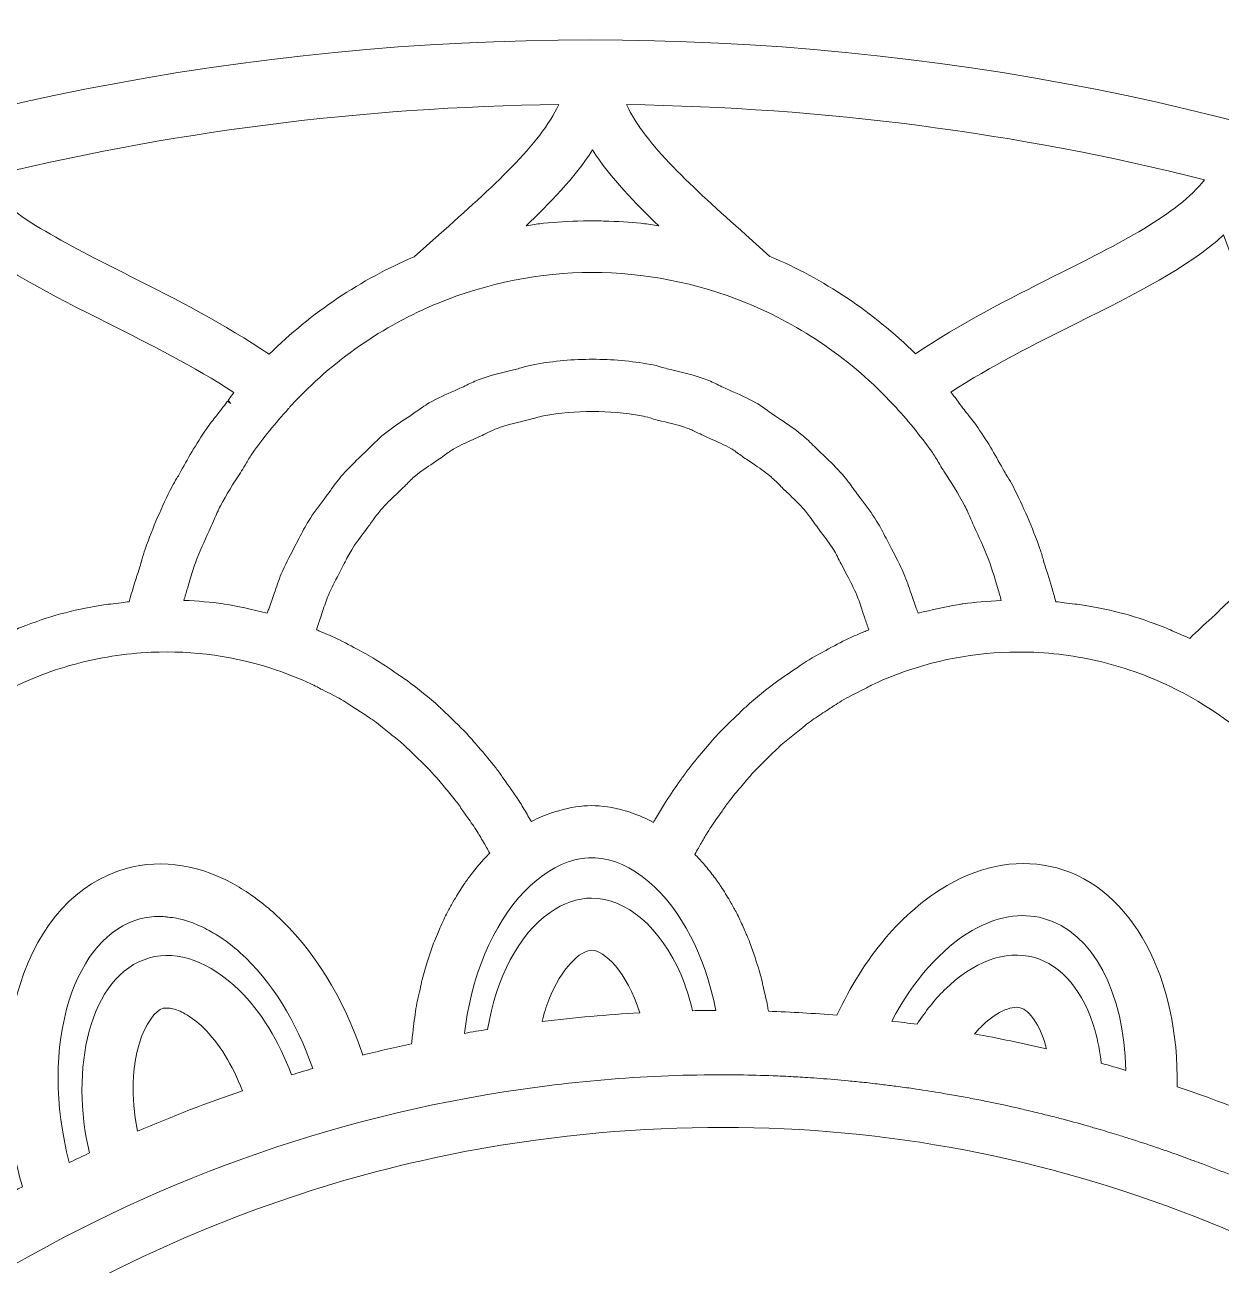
# Model space of a CAD drawing. Header units: millimetres. Extents: x 416 to 874, y -1963 to 60.
# Drawn here: x 624.5 to 680.4, y -127.7 to -69.7 of the extents above; entities that cross this region are included whole.
import ezdxf

# ---------------------------------------------------------------- set-up
doc = ezdxf.new("R2010")
doc.units = ezdxf.units.MM
doc.header["$MEASUREMENT"] = 0
doc.layers.add('Layer3', color=7, linetype='Continuous')

msp = doc.modelspace()

# ---------------------------------------------------------------- linework, layer by layer
at = {"layer": 'Layer3', "lineweight": 0}
for points, knots in [([(794.924, -327.155), (788.147, -348.517), (778.972, -368.091), (767.584, -385.52), (767.003, -384.702), (766.416, -383.888), (765.815, -383.083), (759.096, -374.081), (751.419, -365.996), (742.534, -359.098), (741.739, -358.481), (741.444, -357.884), (741.47, -356.9), (741.587, -352.606), (740.285, -348.779), (737.483, -345.494), (736.25, -344.048), (734.962, -342.647), (733.758, -341.177), (731.818, -338.809), (729.987, -336.351), (728.004, -334.021), (724.074, -329.403), (723.423, -323.883), (723.673, -318.182), (724.131, -307.718), (724.704, -297.258), (725.308, -286.801), (725.351, -286.048), (725.395, -285.294), (725.438, -284.54), (727.071, -283.243), (728.674, -281.899), (730.249, -280.511), (730.248, -280.506), (730.248, -280.5), (730.247, -280.494), (732.136, -278.83), (733.985, -277.109), (735.781, -275.313), (758.447, -252.647), (770.929, -222.511), (770.929, -190.457), (770.929, -158.403), (758.447, -128.267), (735.781, -105.601), (713.115, -82.936), (682.98, -70.453), (650.925, -70.453), (618.871, -70.453), (588.736, -82.936), (566.07, -105.601), (543.404, -128.267), (530.921, -158.403), (530.921, -190.457), (530.921, -217.427), (539.769, -243.032), (556.075, -263.979), (556.075, -263.979), (556.076, -263.98), (556.076, -263.98), (557.113, -265.313), (558.179, -266.628), (559.277, -267.922), (559.269, -267.939), (558.835, -268.856), (558.624, -269.298), (558.569, -269.412), (558.513, -269.526), (558.458, -269.64), (558.46, -269.64), (558.462, -269.64), (558.465, -269.64), (557.681, -271.27), (556.881, -272.889), (556.064, -274.498), (556.044, -274.548), (556.026, -274.599), (556.006, -274.649), (555.95, -274.789), (555.879, -274.91), (555.8, -275.017), (550.906, -284.598), (545.401, -293.817), (539.116, -302.608), (534.54, -309.011), (530.563, -315.841), (526.294, -322.465), (525.98, -322.952), (525.541, -323.399), (525.067, -323.733), (521.846, -326.001), (518.487, -328.089), (515.392, -330.514), (512.535, -332.752), (504.633, -340.414), (499.843, -344.885), (498.012, -340.36), (496.295, -335.742), (494.696, -331.033), (487.951, -311.162), (483.525, -290.325), (481.467, -268.846), (480.654, -259.974), (480.245, -250.997), (480.245, -241.936), (480.245, -212.378), (484.586, -183.706), (493.148, -156.717), (501.414, -130.661), (513.244, -107.264), (528.31, -87.177), (529.182, -86.015), (530.062, -84.87), (530.95, -83.737), (544.583, -66.57), (560.186, -52.803), (577.423, -42.752), (597.479, -31.057), (618.888, -24.926), (641.055, -24.53), (641.819, -24.516), (642.581, -24.509), (643.342, -24.509), (664.709, -24.509), (685.54, -29.873), (705.294, -40.467), (725.103, -51.089), (743.007, -66.496), (758.509, -86.259), (764.815, -94.299), (770.585, -102.901), (775.811, -112.01), (783.467, -125.817), (789.864, -140.768), (794.924, -156.717), (803.486, -183.706), (807.827, -212.378), (807.827, -241.936), (807.827, -271.494), (803.486, -300.165), (794.924, -327.155)], [0, 0, 0, 0, 1, 1, 1, 2, 2, 2, 3, 3, 3, 4, 4, 4, 5, 5, 5, 6, 6, 6, 7, 7, 7, 8, 8, 8, 9, 9, 9, 10, 10, 10, 11, 11, 11, 12, 12, 12, 13, 13, 13, 14, 14, 14, 15, 15, 15, 16, 16, 16, 17, 17, 17, 18, 18, 18, 19, 19, 19, 20, 20, 20, 21, 21, 21, 22, 22, 22, 23, 23, 23, 24, 24, 24, 25, 25, 25, 26, 26, 26, 27, 27, 27, 28, 28, 28, 29, 29, 29, 30, 30, 30, 31, 31, 31, 32, 32, 32, 33, 33, 33, 34, 34, 34, 35, 35, 35, 36, 36, 36, 37, 37, 37, 38, 38, 38, 39, 39, 39, 40, 40, 40, 41, 41, 41, 42, 42, 42, 43, 43, 43, 44, 44, 44, 45, 45, 45, 46, 46, 46, 47, 47, 47, 47]), ([(643.856, -79.554), (643.856, -79.554), (642.712, -80.577), (642.712, -80.577), (640.212, -81.634), (637.933, -83.165), (635.935, -85.129), (633.867, -83.728), (631.611, -82.564), (629.472, -81.49), (626.4, -79.947), (623.667, -78.574), (622.428, -76.929), (631.171, -74.751), (640.227, -73.584), (649.453, -73.471), (648.594, -75.334), (646.362, -77.325), (643.856, -79.554)], [0, 0, 0, 0, 1, 1, 1, 2, 2, 2, 3, 3, 3, 4, 4, 4, 5, 5, 5, 6, 6, 6, 6]), ([(672.576, -81.487), (670.442, -82.553), (668.188, -83.71), (666.117, -85.104), (664.114, -83.142), (661.824, -81.612), (659.311, -80.556), (659.311, -80.556), (658.186, -79.546), (658.186, -79.546), (655.695, -77.321), (653.477, -75.334), (652.622, -73.474), (661.836, -73.604), (670.879, -74.785), (679.609, -76.976), (678.35, -78.598), (675.632, -79.958), (672.576, -81.487)], [0, 0, 0, 0, 1, 1, 1, 2, 2, 2, 3, 3, 3, 4, 4, 4, 5, 5, 5, 6, 6, 6, 6]), ([(654.13, -79.13), (654.13, -79.13), (654.015, -79.112), (654.015, -79.112), (653.772, -79.073), (653.529, -79.035), (653.284, -79.009), (652.776, -78.955), (652.224, -78.922), (651.548, -78.906), (651.234, -78.898), (650.921, -78.894), (650.605, -78.9), (649.926, -78.914), (649.316, -78.951), (648.739, -79.013), (648.511, -79.038), (648.284, -79.074), (648.058, -79.11), (648.058, -79.11), (647.928, -79.131), (647.928, -79.131), (648.998, -78.116), (650.201, -76.876), (651.035, -75.59), (651.866, -76.877), (653.065, -78.116), (654.13, -79.13)], [0, 0, 0, 0, 1, 1, 1, 2, 2, 2, 3, 3, 3, 4, 4, 4, 5, 5, 5, 6, 6, 6, 7, 7, 7, 8, 8, 8, 9, 9, 9, 9]), ([(628.412, -83.677), (630.39, -84.671), (632.435, -85.698), (634.29, -86.913), (634.197, -87.035), (634.107, -87.157), (634.018, -87.279), (634.018, -87.279), (634.149, -87.422), (634.149, -87.422), (634.149, -87.422), (633.995, -87.309), (633.995, -87.309), (633.995, -87.309), (633.981, -87.33), (633.981, -87.33), (633.892, -87.45), (633.804, -87.571), (633.714, -87.69), (633.644, -87.781), (633.573, -87.87), (633.475, -87.994), (633.322, -88.187), (633.169, -88.381), (633.027, -88.586), (632.528, -89.313), (632.094, -90.082), (631.772, -90.67), (631.726, -90.754), (631.677, -90.835), (631.627, -90.916), (631.55, -91.041), (631.473, -91.167), (631.405, -91.3), (630.929, -92.235), (630.505, -93.221), (630.145, -94.228), (630.088, -94.39), (630.042, -94.557), (629.996, -94.725), (629.967, -94.832), (629.938, -94.94), (629.905, -95.045), (629.905, -95.045), (629.82, -95.309), (629.82, -95.309), (629.677, -95.751), (629.53, -96.208), (629.406, -96.676), (629.279, -96.692), (629.152, -96.709), (629.027, -96.726), (629.027, -96.726), (628.53, -96.788), (628.53, -96.788), (628.393, -96.803), (628.255, -96.818), (628.12, -96.84), (627.425, -96.953), (626.798, -97.087), (626.203, -97.25), (625.604, -97.414), (624.991, -97.62), (624.328, -97.88), (624.21, -97.926), (624.095, -97.979), (623.983, -98.03), (623.983, -98.03), (623.544, -98.221), (623.544, -98.221), (623.413, -98.276), (623.281, -98.331), (623.151, -98.388), (622.822, -98.055), (622.48, -97.741), (622.139, -97.43), (622.139, -97.43), (621.932, -97.241), (621.932, -97.241), (621.855, -97.17), (621.781, -97.096), (621.692, -97.007), (621.569, -96.883), (621.446, -96.761), (621.314, -96.648), (620.505, -95.956), (619.652, -95.318), (618.78, -94.75), (618.656, -94.67), (618.528, -94.6), (618.387, -94.524), (618.308, -94.481), (618.23, -94.439), (618.153, -94.392), (617.585, -94.048), (616.832, -93.603), (616.039, -93.227), (615.815, -93.121), (615.586, -93.031), (615.356, -92.942), (615.238, -92.896), (615.119, -92.85), (615.001, -92.801), (614.857, -92.741), (614.715, -92.679), (614.572, -92.617), (614.427, -92.554), (614.281, -92.49), (614.132, -92.428), (615.152, -90.427), (616.424, -88.495), (617.661, -86.617), (619.379, -84.005), (620.874, -81.734), (621.577, -79.558), (623.276, -81.099), (625.773, -82.353), (628.412, -83.677)], [0, 0, 0, 0, 1, 1, 1, 2, 2, 2, 3, 3, 3, 4, 4, 4, 5, 5, 5, 6, 6, 6, 7, 7, 7, 8, 8, 8, 9, 9, 9, 10, 10, 10, 11, 11, 11, 12, 12, 12, 13, 13, 13, 14, 14, 14, 15, 15, 15, 16, 16, 16, 17, 17, 17, 18, 18, 18, 19, 19, 19, 20, 20, 20, 21, 21, 21, 22, 22, 22, 23, 23, 23, 24, 24, 24, 25, 25, 25, 26, 26, 26, 27, 27, 27, 28, 28, 28, 29, 29, 29, 30, 30, 30, 31, 31, 31, 32, 32, 32, 33, 33, 33, 34, 34, 34, 35, 35, 35, 36, 36, 36, 37, 37, 37, 38, 38, 38, 39, 39, 39, 39]), ([(684.397, -86.619), (685.628, -88.496), (686.899, -90.435), (687.913, -92.438), (687.762, -92.501), (687.614, -92.566), (687.468, -92.63), (687.326, -92.692), (687.184, -92.754), (687.04, -92.814), (686.924, -92.863), (686.805, -92.909), (686.686, -92.955), (686.459, -93.044), (686.231, -93.134), (686.01, -93.239), (685.219, -93.616), (684.469, -94.059), (683.905, -94.403), (683.829, -94.449), (683.749, -94.492), (683.66, -94.54), (683.53, -94.61), (683.401, -94.68), (683.276, -94.762), (682.408, -95.328), (681.558, -95.965), (680.753, -96.655), (680.62, -96.768), (680.496, -96.892), (680.356, -97.033), (680.281, -97.107), (680.207, -97.182), (680.129, -97.253), (680.129, -97.253), (679.924, -97.442), (679.924, -97.442), (679.61, -97.728), (679.258, -98.05), (678.924, -98.388), (678.794, -98.332), (678.664, -98.277), (678.535, -98.223), (678.535, -98.223), (678.1, -98.033), (678.1, -98.033), (677.981, -97.98), (677.864, -97.926), (677.744, -97.879), (677.083, -97.62), (676.471, -97.414), (675.872, -97.25), (675.277, -97.087), (674.65, -96.953), (673.955, -96.84), (673.82, -96.818), (673.684, -96.803), (673.552, -96.789), (673.552, -96.789), (673.052, -96.727), (673.052, -96.727), (672.924, -96.709), (672.796, -96.692), (672.667, -96.676), (672.547, -96.229), (672.407, -95.79), (672.281, -95.399), (672.281, -95.399), (672.182, -95.088), (672.182, -95.088), (672.149, -94.985), (672.12, -94.881), (672.083, -94.745), (672.035, -94.566), (671.985, -94.387), (671.923, -94.213), (671.562, -93.206), (671.138, -92.222), (670.663, -91.287), (670.588, -91.141), (670.503, -91.001), (670.417, -90.862), (670.362, -90.773), (670.307, -90.684), (670.256, -90.591), (669.895, -89.937), (669.497, -89.239), (669.035, -88.568), (668.888, -88.354), (668.728, -88.152), (668.551, -87.93), (668.474, -87.834), (668.398, -87.737), (668.323, -87.638), (668.227, -87.513), (668.134, -87.387), (668.041, -87.26), (667.951, -87.137), (667.859, -87.013), (667.765, -86.889), (669.619, -85.683), (671.664, -84.661), (673.645, -83.67), (676.412, -82.287), (678.818, -81.083), (680.495, -79.558), (681.21, -81.761), (682.761, -84.124), (684.397, -86.619)], [0, 0, 0, 0, 1, 1, 1, 2, 2, 2, 3, 3, 3, 4, 4, 4, 5, 5, 5, 6, 6, 6, 7, 7, 7, 8, 8, 8, 9, 9, 9, 10, 10, 10, 11, 11, 11, 12, 12, 12, 13, 13, 13, 14, 14, 14, 15, 15, 15, 16, 16, 16, 17, 17, 17, 18, 18, 18, 19, 19, 19, 20, 20, 20, 21, 21, 21, 22, 22, 22, 23, 23, 23, 24, 24, 24, 25, 25, 25, 26, 26, 26, 27, 27, 27, 28, 28, 28, 29, 29, 29, 30, 30, 30, 31, 31, 31, 32, 32, 32, 33, 33, 33, 34, 34, 34, 35, 35, 35, 36, 36, 36, 36]), ([(663.569, -91.884), (663.569, -91.884), (663.426, -91.696), (663.426, -91.696), (663.356, -91.603), (663.288, -91.509), (663.22, -91.415), (663.067, -91.203), (662.893, -90.962), (662.699, -90.739), (662.425, -90.424), (662.131, -90.146), (661.843, -89.873), (661.843, -89.873), (661.645, -89.685), (661.645, -89.685), (661.56, -89.604), (661.478, -89.521), (661.391, -89.435), (661.208, -89.253), (661.019, -89.064), (660.808, -88.889), (660.481, -88.618), (660.126, -88.383), (659.814, -88.176), (659.814, -88.176), (659.574, -88.015), (659.574, -88.015), (659.488, -87.957), (659.403, -87.896), (659.283, -87.81), (659.088, -87.67), (658.886, -87.524), (658.659, -87.394), (658.275, -87.173), (657.878, -86.999), (657.488, -86.828), (657.488, -86.828), (657.229, -86.715), (657.229, -86.715), (657.126, -86.669), (657.027, -86.62), (656.912, -86.563), (656.735, -86.477), (656.516, -86.369), (656.289, -86.286), (655.796, -86.107), (655.288, -85.987), (654.793, -85.87), (654.793, -85.87), (654.592, -85.822), (654.592, -85.822), (654.488, -85.798), (654.387, -85.768), (654.285, -85.737), (654.086, -85.678), (653.918, -85.63), (653.735, -85.598), (652.839, -85.44), (651.932, -85.36), (651.037, -85.36), (650.142, -85.36), (649.234, -85.44), (648.34, -85.598), (648.139, -85.634), (647.943, -85.691), (647.781, -85.739), (647.682, -85.769), (647.583, -85.798), (647.481, -85.822), (647.481, -85.822), (647.285, -85.869), (647.285, -85.869), (646.791, -85.985), (646.281, -86.106), (645.785, -86.286), (645.56, -86.368), (645.349, -86.472), (645.161, -86.564), (645.057, -86.616), (644.951, -86.667), (644.844, -86.715), (644.844, -86.715), (644.583, -86.83), (644.583, -86.83), (644.198, -86.998), (643.8, -87.172), (643.414, -87.394), (643.186, -87.525), (642.976, -87.677), (642.755, -87.835), (642.67, -87.896), (642.586, -87.957), (642.499, -88.015), (642.499, -88.015), (642.261, -88.174), (642.261, -88.174), (641.931, -88.394), (641.591, -88.621), (641.266, -88.889), (641.055, -89.064), (640.866, -89.253), (640.667, -89.451), (640.589, -89.53), (640.51, -89.608), (640.43, -89.685), (640.43, -89.685), (640.23, -89.874), (640.23, -89.874), (639.96, -90.13), (639.654, -90.419), (639.376, -90.739), (639.186, -90.957), (639.02, -91.186), (638.855, -91.413), (638.855, -91.413), (638.816, -91.468), (638.816, -91.468), (638.761, -91.544), (638.705, -91.62), (638.649, -91.695), (638.649, -91.695), (638.503, -91.888), (638.503, -91.888), (638.259, -92.211), (638.006, -92.544), (637.778, -92.912), (637.613, -93.177), (637.473, -93.45), (637.339, -93.713), (637.339, -93.713), (637.079, -94.213), (637.079, -94.213), (636.884, -94.583), (636.681, -94.966), (636.506, -95.378), (636.378, -95.68), (636.275, -95.991), (636.173, -96.299), (636.173, -96.299), (636.067, -96.615), (636.067, -96.615), (636.025, -96.736), (635.98, -96.854), (635.935, -96.972), (635.935, -96.972), (635.915, -97.025), (635.915, -97.025), (635.89, -97.088), (635.866, -97.152), (635.842, -97.217), (635.117, -97.022), (634.463, -96.882), (633.851, -96.79), (633.851, -96.79), (633.79, -96.779), (633.79, -96.779), (633.217, -96.695), (632.615, -96.642), (631.957, -96.618), (632.008, -96.44), (632.063, -96.254), (632.124, -96.057), (632.124, -96.057), (632.239, -95.671), (632.239, -95.671), (632.318, -95.401), (632.397, -95.131), (632.494, -94.87), (632.68, -94.361), (632.911, -93.859), (633.134, -93.373), (633.134, -93.373), (633.188, -93.255), (633.188, -93.255), (633.246, -93.127), (633.302, -92.999), (633.372, -92.837), (633.466, -92.622), (633.559, -92.408), (633.667, -92.202), (633.943, -91.675), (634.273, -91.158), (634.593, -90.659), (634.593, -90.659), (634.648, -90.572), (634.648, -90.572), (634.723, -90.454), (634.795, -90.333), (634.874, -90.199), (634.967, -90.042), (635.06, -89.886), (635.164, -89.738), (635.656, -89.04), (636.22, -88.343), (636.84, -87.664), (636.873, -87.628), (636.903, -87.59), (636.932, -87.552), (636.932, -87.552), (636.963, -87.514), (636.963, -87.514), (638.922, -85.412), (641.232, -83.806), (643.828, -82.739), (648.459, -80.838), (653.563, -80.832), (658.201, -82.723), (660.81, -83.787), (663.128, -85.391), (665.09, -87.489), (665.717, -88.159), (666.325, -88.909), (666.898, -89.718), (666.998, -89.86), (667.086, -90.009), (667.195, -90.192), (667.262, -90.306), (667.329, -90.418), (667.4, -90.528), (667.4, -90.528), (667.43, -90.576), (667.43, -90.576), (667.763, -91.094), (668.109, -91.631), (668.399, -92.186), (668.508, -92.393), (668.601, -92.608), (668.695, -92.823), (668.695, -92.823), (668.708, -92.854), (668.708, -92.854), (668.764, -92.982), (668.82, -93.11), (668.878, -93.238), (668.878, -93.238), (668.932, -93.355), (668.932, -93.355), (669.157, -93.844), (669.39, -94.35), (669.576, -94.858), (669.674, -95.125), (669.755, -95.399), (669.843, -95.696), (669.843, -95.696), (669.95, -96.054), (669.95, -96.054), (670.012, -96.256), (670.067, -96.444), (670.118, -96.621), (669.464, -96.647), (668.876, -96.698), (668.326, -96.776), (668.273, -96.784), (668.22, -96.795), (668.168, -96.805), (668.168, -96.805), (668.078, -96.823), (668.078, -96.823), (667.489, -96.916), (666.884, -97.046), (666.235, -97.219), (666.206, -97.142), (666.175, -97.062), (666.141, -96.973), (666.096, -96.855), (666.051, -96.737), (666.01, -96.616), (666.01, -96.616), (665.902, -96.295), (665.902, -96.295), (665.801, -95.993), (665.697, -95.681), (665.569, -95.378), (665.393, -94.961), (665.182, -94.564), (664.997, -94.215), (664.997, -94.215), (664.735, -93.711), (664.735, -93.711), (664.6, -93.448), (664.461, -93.175), (664.298, -92.913), (664.072, -92.55), (663.823, -92.219), (663.569, -91.884)], [0, 0, 0, 0, 1, 1, 1, 2, 2, 2, 3, 3, 3, 4, 4, 4, 5, 5, 5, 6, 6, 6, 7, 7, 7, 8, 8, 8, 9, 9, 9, 10, 10, 10, 11, 11, 11, 12, 12, 12, 13, 13, 13, 14, 14, 14, 15, 15, 15, 16, 16, 16, 17, 17, 17, 18, 18, 18, 19, 19, 19, 20, 20, 20, 21, 21, 21, 22, 22, 22, 23, 23, 23, 24, 24, 24, 25, 25, 25, 26, 26, 26, 27, 27, 27, 28, 28, 28, 29, 29, 29, 30, 30, 30, 31, 31, 31, 32, 32, 32, 33, 33, 33, 34, 34, 34, 35, 35, 35, 36, 36, 36, 37, 37, 37, 38, 38, 38, 39, 39, 39, 40, 40, 40, 41, 41, 41, 42, 42, 42, 43, 43, 43, 44, 44, 44, 45, 45, 45, 46, 46, 46, 47, 47, 47, 48, 48, 48, 49, 49, 49, 50, 50, 50, 51, 51, 51, 52, 52, 52, 53, 53, 53, 54, 54, 54, 55, 55, 55, 56, 56, 56, 57, 57, 57, 58, 58, 58, 59, 59, 59, 60, 60, 60, 61, 61, 61, 62, 62, 62, 63, 63, 63, 64, 64, 64, 65, 65, 65, 66, 66, 66, 67, 67, 67, 68, 68, 68, 69, 69, 69, 70, 70, 70, 71, 71, 71, 72, 72, 72, 73, 73, 73, 74, 74, 74, 75, 75, 75, 76, 76, 76, 77, 77, 77, 78, 78, 78, 79, 79, 79, 80, 80, 80, 81, 81, 81, 82, 82, 82, 83, 83, 83, 84, 84, 84, 85, 85, 85, 86, 86, 86, 87, 87, 87, 88, 88, 88, 89, 89, 89, 90, 90, 90, 91, 91, 91, 92, 92, 92, 93, 93, 93, 94, 94, 94, 95, 95, 95, 95]), ([(663.927, -97.989), (663.852, -98.022), (663.778, -98.056), (663.703, -98.087), (663.703, -98.087), (663.513, -98.167), (663.513, -98.167), (663.338, -98.24), (663.162, -98.313), (662.99, -98.394), (662.629, -98.565), (662.29, -98.75), (661.918, -98.956), (661.918, -98.956), (661.697, -99.075), (661.697, -99.075), (661.561, -99.147), (661.426, -99.219), (661.294, -99.299), (660.911, -99.529), (660.55, -99.774), (660.127, -100.07), (660.072, -100.109), (660.017, -100.145), (659.96, -100.182), (659.868, -100.242), (659.776, -100.302), (659.687, -100.368), (659.165, -100.754), (658.659, -101.167), (658.183, -101.594), (658.12, -101.651), (658.059, -101.711), (657.992, -101.779), (657.953, -101.819), (657.914, -101.858), (657.876, -101.895), (657.552, -102.197), (657.17, -102.561), (656.795, -102.966), (656.691, -103.078), (656.592, -103.196), (656.479, -103.331), (656.479, -103.331), (656.306, -103.535), (656.306, -103.535), (656.061, -103.819), (655.783, -104.14), (655.526, -104.475), (655.407, -104.63), (655.295, -104.79), (655.184, -104.949), (655.184, -104.949), (655.053, -105.136), (655.053, -105.136), (654.834, -105.444), (654.602, -105.773), (654.389, -106.11), (654.26, -106.314), (654.14, -106.523), (654.02, -106.732), (654.02, -106.732), (653.96, -106.836), (653.96, -106.836), (653.932, -106.885), (653.903, -106.933), (653.874, -106.981), (653.536, -106.797), (653.192, -106.645), (652.848, -106.527), (652.775, -106.502), (652.702, -106.482), (652.63, -106.462), (652.63, -106.462), (652.557, -106.442), (652.557, -106.442), (651.983, -106.277), (651.467, -106.197), (650.977, -106.197), (650.511, -106.199), (650.013, -106.276), (649.456, -106.434), (649.456, -106.434), (649.38, -106.455), (649.38, -106.455), (649.31, -106.474), (649.24, -106.493), (649.17, -106.516), (648.834, -106.629), (648.503, -106.773), (648.181, -106.944), (648.15, -106.894), (648.12, -106.843), (648.09, -106.793), (648.09, -106.793), (648.02, -106.672), (648.02, -106.672), (647.904, -106.471), (647.788, -106.27), (647.665, -106.076), (647.445, -105.73), (647.21, -105.397), (646.988, -105.086), (646.988, -105.086), (646.862, -104.909), (646.862, -104.909), (646.754, -104.754), (646.645, -104.6), (646.531, -104.45), (646.257, -104.096), (645.956, -103.75), (645.715, -103.473), (645.715, -103.473), (645.556, -103.285), (645.556, -103.285), (645.46, -103.171), (645.364, -103.057), (645.263, -102.947), (644.952, -102.612), (644.595, -102.259), (644.14, -101.836), (644.111, -101.81), (644.084, -101.783), (644.04, -101.738), (643.986, -101.684), (643.932, -101.63), (643.875, -101.579), (643.403, -101.156), (642.898, -100.746), (642.374, -100.359), (642.283, -100.291), (642.188, -100.229), (642.065, -100.148), (642.018, -100.117), (641.97, -100.086), (641.924, -100.054), (641.564, -99.803), (641.179, -99.537), (640.772, -99.294), (640.634, -99.211), (640.493, -99.136), (640.352, -99.061), (640.352, -99.061), (640.138, -98.946), (640.138, -98.946), (639.818, -98.769), (639.456, -98.57), (639.081, -98.393), (638.908, -98.311), (638.731, -98.237), (638.554, -98.163), (638.554, -98.163), (638.369, -98.086), (638.369, -98.086), (638.295, -98.055), (638.222, -98.022), (638.149, -97.989), (638.206, -97.81), (638.267, -97.629), (638.332, -97.437), (638.332, -97.437), (638.434, -97.131), (638.434, -97.131), (638.517, -96.877), (638.603, -96.615), (638.704, -96.375), (638.844, -96.039), (639.01, -95.727), (639.186, -95.394), (639.186, -95.394), (639.446, -94.892), (639.446, -94.892), (639.556, -94.675), (639.668, -94.452), (639.793, -94.249), (639.968, -93.965), (640.167, -93.701), (640.388, -93.408), (640.388, -93.408), (640.542, -93.204), (640.542, -93.204), (640.602, -93.123), (640.661, -93.041), (640.72, -92.959), (640.72, -92.959), (640.761, -92.901), (640.761, -92.901), (640.889, -92.724), (641.016, -92.546), (641.158, -92.382), (641.372, -92.135), (641.61, -91.909), (641.865, -91.667), (641.865, -91.667), (642.059, -91.482), (642.059, -91.482), (642.142, -91.401), (642.225, -91.319), (642.319, -91.224), (642.464, -91.078), (642.609, -90.931), (642.765, -90.801), (643.02, -90.589), (643.296, -90.405), (643.588, -90.21), (643.588, -90.21), (643.815, -90.057), (643.815, -90.057), (643.913, -89.991), (644.01, -89.921), (644.126, -89.837), (644.277, -89.728), (644.427, -89.619), (644.587, -89.526), (644.888, -89.352), (645.21, -89.211), (645.551, -89.061), (645.551, -89.061), (645.798, -88.952), (645.798, -88.952), (645.909, -88.902), (646.019, -88.848), (646.15, -88.783), (646.295, -88.712), (646.44, -88.64), (646.592, -88.584), (646.986, -88.44), (647.402, -88.341), (647.843, -88.237), (647.843, -88.237), (648.025, -88.194), (648.025, -88.194), (648.14, -88.166), (648.252, -88.133), (648.389, -88.092), (648.509, -88.056), (648.628, -88.021), (648.752, -87.998), (650.267, -87.729), (651.803, -87.729), (653.321, -87.998), (653.45, -88.021), (653.575, -88.059), (653.717, -88.101), (653.829, -88.135), (653.943, -88.168), (654.059, -88.196), (654.059, -88.196), (654.258, -88.244), (654.258, -88.244), (654.689, -88.346), (655.096, -88.443), (655.48, -88.584), (655.644, -88.644), (655.801, -88.722), (655.969, -88.805), (656.079, -88.86), (656.19, -88.914), (656.303, -88.965), (656.303, -88.965), (656.571, -89.084), (656.571, -89.084), (656.893, -89.226), (657.198, -89.36), (657.483, -89.525), (657.653, -89.623), (657.812, -89.738), (657.971, -89.853), (657.971, -89.853), (658.023, -89.891), (658.023, -89.891), (658.11, -89.954), (658.197, -90.016), (658.287, -90.077), (658.287, -90.077), (658.541, -90.248), (658.541, -90.248), (658.813, -90.43), (659.069, -90.603), (659.305, -90.798), (659.469, -90.935), (659.62, -91.087), (659.788, -91.256), (659.788, -91.256), (659.827, -91.296), (659.827, -91.296), (659.897, -91.366), (659.967, -91.437), (660.04, -91.506), (660.04, -91.506), (660.254, -91.711), (660.254, -91.711), (660.49, -91.935), (660.712, -92.148), (660.913, -92.38), (661.063, -92.552), (661.197, -92.739), (661.349, -92.95), (661.414, -93.042), (661.481, -93.134), (661.549, -93.226), (661.549, -93.226), (661.71, -93.442), (661.71, -93.442), (661.916, -93.713), (662.109, -93.97), (662.279, -94.246), (662.406, -94.451), (662.521, -94.678), (662.64, -94.913), (662.64, -94.913), (662.901, -95.418), (662.901, -95.418), (663.072, -95.742), (663.234, -96.048), (663.371, -96.373), (663.468, -96.605), (663.552, -96.858), (663.643, -97.135), (663.643, -97.135), (663.744, -97.441), (663.744, -97.441), (663.806, -97.623), (663.868, -97.805), (663.927, -97.989)], [0, 0, 0, 0, 1, 1, 1, 2, 2, 2, 3, 3, 3, 4, 4, 4, 5, 5, 5, 6, 6, 6, 7, 7, 7, 8, 8, 8, 9, 9, 9, 10, 10, 10, 11, 11, 11, 12, 12, 12, 13, 13, 13, 14, 14, 14, 15, 15, 15, 16, 16, 16, 17, 17, 17, 18, 18, 18, 19, 19, 19, 20, 20, 20, 21, 21, 21, 22, 22, 22, 23, 23, 23, 24, 24, 24, 25, 25, 25, 26, 26, 26, 27, 27, 27, 28, 28, 28, 29, 29, 29, 30, 30, 30, 31, 31, 31, 32, 32, 32, 33, 33, 33, 34, 34, 34, 35, 35, 35, 36, 36, 36, 37, 37, 37, 38, 38, 38, 39, 39, 39, 40, 40, 40, 41, 41, 41, 42, 42, 42, 43, 43, 43, 44, 44, 44, 45, 45, 45, 46, 46, 46, 47, 47, 47, 48, 48, 48, 49, 49, 49, 50, 50, 50, 51, 51, 51, 52, 52, 52, 53, 53, 53, 54, 54, 54, 55, 55, 55, 56, 56, 56, 57, 57, 57, 58, 58, 58, 59, 59, 59, 60, 60, 60, 61, 61, 61, 62, 62, 62, 63, 63, 63, 64, 64, 64, 65, 65, 65, 66, 66, 66, 67, 67, 67, 68, 68, 68, 69, 69, 69, 70, 70, 70, 71, 71, 71, 72, 72, 72, 73, 73, 73, 74, 74, 74, 75, 75, 75, 76, 76, 76, 77, 77, 77, 78, 78, 78, 79, 79, 79, 80, 80, 80, 81, 81, 81, 82, 82, 82, 83, 83, 83, 84, 84, 84, 85, 85, 85, 86, 86, 86, 87, 87, 87, 88, 88, 88, 89, 89, 89, 90, 90, 90, 91, 91, 91, 92, 92, 92, 93, 93, 93, 94, 94, 94, 95, 95, 95, 96, 96, 96, 97, 97, 97, 98, 98, 98, 99, 99, 99, 100, 100, 100, 101, 101, 101, 102, 102, 102, 103, 103, 103, 104, 104, 104, 105, 105, 105, 106, 106, 106, 107, 107, 107, 108, 108, 108, 108]), ([(636.202, -111.252), (635.669, -110.767), (635.111, -110.349), (634.542, -110.009), (632.791, -108.962), (630.962, -108.661), (629.255, -109.139), (626.972, -109.771), (625.215, -111.69), (624.31, -114.541), (623.464, -117.207), (623.46, -120.416), (624.299, -123.577), (624.335, -123.712), (624.379, -123.849), (624.419, -123.985), (623.898, -124.263), (623.38, -124.547), (622.864, -124.839), (622.767, -124.652), (622.671, -124.462), (622.569, -124.283), (622.307, -123.822), (622.012, -123.354), (621.691, -122.891), (621.626, -122.798), (621.558, -122.709), (621.491, -122.623), (621.491, -122.623), (621.352, -122.442), (621.352, -122.442), (621.145, -122.16), (620.936, -121.878), (620.716, -121.615), (620.634, -121.516), (620.547, -121.423), (620.449, -121.317), (620.449, -121.317), (620.239, -121.088), (620.239, -121.088), (620.049, -120.876), (619.858, -120.664), (619.659, -120.468), (619.554, -120.363), (619.445, -120.267), (619.33, -120.164), (619.33, -120.164), (619.148, -120), (619.148, -120), (618.944, -119.814), (618.741, -119.628), (618.531, -119.459), (618.409, -119.36), (618.285, -119.269), (618.16, -119.179), (618.16, -119.179), (618.012, -119.07), (618.012, -119.07), (617.791, -118.908), (617.572, -118.746), (617.347, -118.601), (617.201, -118.507), (617.053, -118.422), (616.905, -118.337), (616.905, -118.337), (616.81, -118.283), (616.81, -118.283), (616.582, -118.151), (616.354, -118.021), (616.124, -117.908), (615.951, -117.823), (615.778, -117.75), (615.551, -117.655), (615.324, -117.559), (615.097, -117.467), (614.869, -117.39), (614.689, -117.33), (614.511, -117.28), (614.331, -117.231), (614.331, -117.123), (614.33, -117.015), (614.331, -116.906), (614.331, -116.906), (614.331, -116.675), (614.331, -116.675), (614.331, -116.469), (614.331, -116.262), (614.341, -116.056), (614.354, -115.779), (614.381, -115.504), (614.408, -115.229), (614.408, -115.229), (614.444, -114.843), (614.444, -114.843), (614.462, -114.644), (614.48, -114.445), (614.507, -114.246), (614.541, -113.999), (614.589, -113.754), (614.641, -113.482), (614.641, -113.482), (614.726, -113.029), (614.726, -113.029), (614.76, -112.844), (614.794, -112.658), (614.836, -112.476), (614.892, -112.24), (614.96, -112.008), (615.028, -111.775), (615.028, -111.775), (615.167, -111.287), (615.167, -111.287), (615.217, -111.109), (615.266, -110.931), (615.324, -110.758), (615.4, -110.533), (615.487, -110.314), (615.575, -110.094), (615.575, -110.094), (615.768, -109.601), (615.768, -109.601), (615.83, -109.434), (615.893, -109.268), (615.964, -109.107), (616.06, -108.891), (616.168, -108.683), (616.286, -108.453), (616.286, -108.453), (616.529, -107.973), (616.529, -107.973), (616.601, -107.826), (616.673, -107.679), (616.753, -107.537), (616.893, -107.289), (617.048, -107.052), (617.206, -106.809), (617.206, -106.809), (617.32, -106.635), (617.32, -106.635), (617.363, -106.568), (617.405, -106.5), (617.469, -106.397), (617.538, -106.284), (617.606, -106.172), (617.682, -106.064), (618.024, -105.579), (618.382, -105.12), (618.749, -104.699), (620.093, -103.155), (621.671, -101.895), (623.44, -100.955), (624.532, -100.374), (625.674, -99.919), (626.835, -99.602), (627.983, -99.286), (629.194, -99.097), (630.433, -99.039), (632.402, -98.947), (634.372, -99.228), (636.285, -99.872), (636.806, -100.047), (637.341, -100.26), (637.876, -100.504), (637.977, -100.55), (638.075, -100.604), (638.173, -100.657), (638.253, -100.7), (638.333, -100.743), (638.414, -100.783), (638.414, -100.783), (638.579, -100.865), (638.579, -100.865), (638.852, -101.002), (639.135, -101.144), (639.401, -101.3), (639.526, -101.373), (639.646, -101.454), (639.766, -101.535), (639.766, -101.535), (640.202, -101.819), (640.202, -101.819), (640.421, -101.958), (640.64, -102.099), (640.852, -102.253), (640.979, -102.345), (641.101, -102.446), (641.234, -102.553), (641.234, -102.553), (641.612, -102.857), (641.612, -102.857), (641.814, -103.017), (642.017, -103.176), (642.211, -103.348), (642.341, -103.463), (642.466, -103.587), (642.598, -103.717), (642.598, -103.717), (642.932, -104.042), (642.932, -104.042), (643.115, -104.218), (643.298, -104.394), (643.472, -104.579), (643.603, -104.72), (643.727, -104.868), (643.852, -105.016), (643.852, -105.016), (644.121, -105.333), (644.121, -105.333), (644.291, -105.531), (644.461, -105.729), (644.622, -105.938), (644.746, -106.097), (644.861, -106.263), (644.982, -106.437), (644.982, -106.437), (645.203, -106.752), (645.203, -106.752), (645.356, -106.968), (645.508, -107.184), (645.65, -107.409), (645.763, -107.588), (645.868, -107.773), (645.987, -107.982), (645.987, -107.982), (646.086, -108.156), (646.086, -108.156), (646.136, -108.243), (646.185, -108.33), (646.234, -108.418), (646.097, -108.553), (645.964, -108.69), (645.834, -108.837), (645.673, -109.021), (645.52, -109.216), (645.367, -109.417), (645.367, -109.417), (645.319, -109.48), (645.319, -109.48), (645.207, -109.627), (645.096, -109.775), (644.989, -109.933), (644.845, -110.147), (644.713, -110.372), (644.581, -110.599), (644.581, -110.599), (644.518, -110.709), (644.518, -110.709), (644.429, -110.859), (644.342, -111.01), (644.259, -111.17), (644.141, -111.4), (644.034, -111.642), (643.911, -111.921), (643.911, -111.921), (643.84, -112.082), (643.84, -112.082), (643.775, -112.227), (643.71, -112.373), (643.651, -112.525), (643.559, -112.765), (643.478, -113.014), (643.398, -113.264), (643.398, -113.264), (643.302, -113.558), (643.302, -113.558), (643.255, -113.698), (643.209, -113.839), (643.167, -113.987), (643.086, -114.281), (643.021, -114.585), (642.957, -114.886), (642.957, -114.886), (642.9, -115.138), (642.9, -115.138), (642.869, -115.27), (642.839, -115.401), (642.815, -115.536), (642.75, -115.903), (642.706, -116.283), (642.664, -116.653), (642.664, -116.653), (642.639, -116.841), (642.639, -116.841), (642.624, -116.946), (642.609, -117.051), (642.599, -117.16), (642.595, -117.211), (642.594, -117.26), (642.59, -117.311), (641.829, -117.475), (641.072, -117.652), (640.317, -117.842), (639.422, -115.184), (637.986, -112.875), (636.202, -111.252)], [0, 0, 0, 0, 1, 1, 1, 2, 2, 2, 3, 3, 3, 4, 4, 4, 5, 5, 5, 6, 6, 6, 7, 7, 7, 8, 8, 8, 9, 9, 9, 10, 10, 10, 11, 11, 11, 12, 12, 12, 13, 13, 13, 14, 14, 14, 15, 15, 15, 16, 16, 16, 17, 17, 17, 18, 18, 18, 19, 19, 19, 20, 20, 20, 21, 21, 21, 22, 22, 22, 23, 23, 23, 24, 24, 24, 25, 25, 25, 26, 26, 26, 27, 27, 27, 28, 28, 28, 29, 29, 29, 30, 30, 30, 31, 31, 31, 32, 32, 32, 33, 33, 33, 34, 34, 34, 35, 35, 35, 36, 36, 36, 37, 37, 37, 38, 38, 38, 39, 39, 39, 40, 40, 40, 41, 41, 41, 42, 42, 42, 43, 43, 43, 44, 44, 44, 45, 45, 45, 46, 46, 46, 47, 47, 47, 48, 48, 48, 49, 49, 49, 50, 50, 50, 51, 51, 51, 52, 52, 52, 53, 53, 53, 54, 54, 54, 55, 55, 55, 56, 56, 56, 57, 57, 57, 58, 58, 58, 59, 59, 59, 60, 60, 60, 61, 61, 61, 62, 62, 62, 63, 63, 63, 64, 64, 64, 65, 65, 65, 66, 66, 66, 67, 67, 67, 68, 68, 68, 69, 69, 69, 70, 70, 70, 71, 71, 71, 72, 72, 72, 73, 73, 73, 74, 74, 74, 75, 75, 75, 76, 76, 76, 77, 77, 77, 78, 78, 78, 79, 79, 79, 80, 80, 80, 81, 81, 81, 82, 82, 82, 83, 83, 83, 84, 84, 84, 85, 85, 85, 86, 86, 86, 87, 87, 87, 88, 88, 88, 89, 89, 89, 90, 90, 90, 91, 91, 91, 92, 92, 92, 93, 93, 93, 94, 94, 94, 95, 95, 95, 96, 96, 96, 97, 97, 97, 98, 98, 98, 98]), ([(672.706, -109.107), (671.059, -108.658), (669.29, -108.942), (667.587, -109.926), (665.492, -111.138), (663.681, -113.305), (662.446, -115.983), (661.38, -115.894), (660.312, -115.835), (659.242, -115.799), (659.229, -115.711), (659.217, -115.624), (659.202, -115.537), (659.174, -115.387), (659.139, -115.241), (659.105, -115.097), (659.105, -115.097), (659.035, -114.793), (659.035, -114.793), (658.978, -114.529), (658.919, -114.265), (658.849, -114.01), (658.802, -113.843), (658.749, -113.684), (658.695, -113.525), (658.695, -113.525), (658.603, -113.246), (658.603, -113.246), (658.529, -113.014), (658.453, -112.784), (658.367, -112.562), (658.302, -112.394), (658.23, -112.232), (658.155, -112.067), (658.155, -112.067), (658.064, -111.861), (658.064, -111.861), (657.967, -111.642), (657.87, -111.424), (657.763, -111.216), (657.68, -111.053), (657.591, -110.899), (657.501, -110.745), (657.501, -110.745), (657.438, -110.637), (657.438, -110.637), (657.309, -110.415), (657.18, -110.195), (657.042, -109.988), (656.929, -109.817), (656.809, -109.658), (656.664, -109.466), (656.515, -109.269), (656.366, -109.076), (656.207, -108.893), (656.078, -108.746), (655.946, -108.609), (655.812, -108.473), (655.867, -108.374), (655.923, -108.275), (655.979, -108.176), (655.979, -108.176), (656.077, -108.003), (656.077, -108.003), (656.181, -107.818), (656.286, -107.633), (656.397, -107.455), (656.553, -107.207), (656.721, -106.969), (656.889, -106.731), (656.889, -106.731), (657.079, -106.459), (657.079, -106.459), (657.193, -106.294), (657.307, -106.129), (657.427, -105.971), (657.594, -105.754), (657.771, -105.548), (657.954, -105.334), (657.954, -105.334), (658.229, -105.01), (658.229, -105.01), (658.344, -104.872), (658.46, -104.735), (658.581, -104.605), (658.758, -104.414), (658.945, -104.235), (659.139, -104.047), (659.139, -104.047), (659.486, -103.709), (659.486, -103.709), (659.603, -103.592), (659.721, -103.476), (659.846, -103.365), (660.043, -103.189), (660.25, -103.026), (660.466, -102.855), (660.466, -102.855), (660.855, -102.542), (660.855, -102.542), (660.971, -102.447), (661.087, -102.352), (661.209, -102.263), (661.42, -102.109), (661.641, -101.968), (661.881, -101.814), (661.881, -101.814), (662.07, -101.693), (662.07, -101.693), (662.148, -101.643), (662.225, -101.591), (662.318, -101.528), (662.432, -101.452), (662.545, -101.376), (662.662, -101.307), (662.943, -101.142), (663.241, -100.993), (663.539, -100.844), (663.539, -100.844), (663.669, -100.78), (663.669, -100.78), (663.737, -100.746), (663.804, -100.71), (663.905, -100.655), (663.999, -100.604), (664.095, -100.552), (664.193, -100.507), (664.724, -100.263), (665.261, -100.05), (665.791, -99.872), (667.669, -99.24), (669.639, -98.959), (671.642, -99.039), (672.884, -99.096), (674.095, -99.286), (675.243, -99.603), (676.405, -99.921), (677.545, -100.375), (678.634, -100.954), (680.403, -101.895), (681.982, -103.155), (683.324, -104.699), (683.694, -105.124), (684.053, -105.582), (684.39, -106.061), (684.448, -106.144), (684.501, -106.231), (684.554, -106.319), (684.598, -106.39), (684.642, -106.461), (684.688, -106.532), (684.688, -106.532), (684.756, -106.635), (684.756, -106.635), (684.958, -106.941), (685.148, -107.23), (685.319, -107.533), (685.384, -107.648), (685.442, -107.766), (685.5, -107.885), (685.54, -107.967), (685.581, -108.049), (685.623, -108.131), (685.623, -108.131), (685.711, -108.3), (685.711, -108.3), (685.848, -108.563), (685.985, -108.827), (686.106, -109.099), (686.169, -109.239), (686.222, -109.382), (686.278, -109.527), (686.278, -109.527), (686.438, -109.935), (686.438, -109.935), (686.545, -110.202), (686.653, -110.468), (686.745, -110.743), (686.799, -110.903), (686.844, -111.066), (686.891, -111.235), (686.891, -111.235), (687.021, -111.683), (687.021, -111.683), (687.096, -111.938), (687.171, -112.192), (687.232, -112.451), (687.275, -112.635), (687.31, -112.822), (687.344, -113.01), (687.344, -113.01), (687.417, -113.393), (687.417, -113.393), (687.471, -113.666), (687.524, -113.939), (687.563, -114.214), (687.589, -114.399), (687.607, -114.585), (687.627, -114.803), (687.627, -114.803), (687.661, -115.153), (687.661, -115.153), (687.689, -115.439), (687.718, -115.724), (687.732, -116.012), (687.742, -116.22), (687.743, -116.429), (687.743, -116.668), (687.743, -116.668), (687.744, -116.857), (687.744, -116.857), (687.745, -116.961), (687.745, -117.065), (687.744, -117.169), (687.567, -117.216), (687.391, -117.264), (687.213, -117.323), (686.977, -117.401), (686.742, -117.494), (686.507, -117.592), (686.507, -117.592), (686.452, -117.615), (686.452, -117.615), (686.28, -117.687), (686.108, -117.759), (685.937, -117.842), (685.706, -117.954), (685.478, -118.083), (685.251, -118.214), (685.251, -118.214), (685.155, -118.269), (685.155, -118.269), (685.001, -118.356), (684.847, -118.444), (684.696, -118.542), (684.489, -118.675), (684.287, -118.823), (684.085, -118.972), (684.085, -118.972), (683.913, -119.098), (683.913, -119.098), (683.774, -119.199), (683.636, -119.3), (683.502, -119.409), (683.312, -119.563), (683.129, -119.73), (682.945, -119.897), (682.945, -119.897), (682.705, -120.115), (682.705, -120.115), (682.59, -120.217), (682.476, -120.32), (682.366, -120.43), (682.274, -120.521), (682.183, -120.617), (682.094, -120.714), (680.844, -120.209), (679.587, -119.745), (678.325, -119.317), (678.419, -114.286), (676.264, -110.07), (672.706, -109.107)], [0, 0, 0, 0, 1, 1, 1, 2, 2, 2, 3, 3, 3, 4, 4, 4, 5, 5, 5, 6, 6, 6, 7, 7, 7, 8, 8, 8, 9, 9, 9, 10, 10, 10, 11, 11, 11, 12, 12, 12, 13, 13, 13, 14, 14, 14, 15, 15, 15, 16, 16, 16, 17, 17, 17, 18, 18, 18, 19, 19, 19, 20, 20, 20, 21, 21, 21, 22, 22, 22, 23, 23, 23, 24, 24, 24, 25, 25, 25, 26, 26, 26, 27, 27, 27, 28, 28, 28, 29, 29, 29, 30, 30, 30, 31, 31, 31, 32, 32, 32, 33, 33, 33, 34, 34, 34, 35, 35, 35, 36, 36, 36, 37, 37, 37, 38, 38, 38, 39, 39, 39, 40, 40, 40, 41, 41, 41, 42, 42, 42, 43, 43, 43, 44, 44, 44, 45, 45, 45, 46, 46, 46, 47, 47, 47, 48, 48, 48, 49, 49, 49, 50, 50, 50, 51, 51, 51, 52, 52, 52, 53, 53, 53, 54, 54, 54, 55, 55, 55, 56, 56, 56, 57, 57, 57, 58, 58, 58, 59, 59, 59, 60, 60, 60, 61, 61, 61, 62, 62, 62, 63, 63, 63, 64, 64, 64, 65, 65, 65, 66, 66, 66, 67, 67, 67, 68, 68, 68, 69, 69, 69, 70, 70, 70, 71, 71, 71, 72, 72, 72, 73, 73, 73, 74, 74, 74, 75, 75, 75, 76, 76, 76, 77, 77, 77, 78, 78, 78, 79, 79, 79, 80, 80, 80, 81, 81, 81, 82, 82, 82, 83, 83, 83, 84, 84, 84, 85, 85, 85, 86, 86, 86, 87, 87, 87, 87]), ([(650.99, -110.512), (650.339, -110.514), (649.669, -110.745), (649.05, -111.179), (647.59, -112.204), (646.537, -114.236), (646.138, -116.643), (645.777, -116.701), (645.417, -116.763), (645.057, -116.827), (645.093, -116.531), (645.133, -116.236), (645.185, -115.947), (645.665, -113.255), (646.844, -110.975), (648.426, -109.674), (648.426, -109.674), (648.489, -109.624), (648.489, -109.624), (649.32, -108.969), (650.164, -108.635), (650.994, -108.633), (651.839, -108.633), (652.69, -108.972), (653.51, -109.628), (653.51, -109.628), (653.662, -109.761), (653.662, -109.761), (653.662, -109.761), (653.67, -109.762), (653.67, -109.762), (655.191, -111.048), (656.293, -113.217), (656.791, -115.759), (656.43, -115.761), (656.068, -115.763), (655.706, -115.77), (655.564, -115.185), (655.387, -114.624), (655.164, -114.103), (654.213, -111.888), (652.614, -110.512), (650.99, -110.512)], [0, 0, 0, 0, 1, 1, 1, 2, 2, 2, 3, 3, 3, 4, 4, 4, 5, 5, 5, 6, 6, 6, 7, 7, 7, 8, 8, 8, 9, 9, 9, 10, 10, 10, 11, 11, 11, 12, 12, 12, 13, 13, 13, 14, 14, 14, 14]), ([(634.539, -114.813), (633.191, -113.492), (631.667, -112.941), (630.359, -113.303), (627.507, -114.094), (626.625, -118.597), (627.549, -122.413), (627.235, -122.561), (626.92, -122.708), (626.607, -122.861), (625.91, -120.173), (625.908, -117.485), (626.606, -115.285), (627.254, -113.244), (628.422, -111.895), (629.894, -111.487), (630.184, -111.406), (630.493, -111.367), (630.841, -111.367), (630.841, -111.367), (630.931, -111.368), (630.931, -111.368), (630.967, -111.368), (631.003, -111.374), (631.06, -111.383), (631.113, -111.391), (631.167, -111.398), (631.22, -111.403), (631.498, -111.429), (631.749, -111.475), (631.989, -111.544), (632.116, -111.58), (632.242, -111.625), (632.369, -111.672), (632.612, -111.763), (632.86, -111.879), (633.131, -112.028), (633.131, -112.028), (633.259, -112.098), (633.259, -112.098), (633.334, -112.138), (633.409, -112.178), (633.484, -112.225), (633.902, -112.492), (634.265, -112.766), (634.59, -113.062), (636.036, -114.378), (637.211, -116.27), (637.976, -118.468), (637.644, -118.564), (637.315, -118.666), (636.984, -118.767), (636.404, -117.193), (635.561, -115.815), (634.539, -114.813)], [0, 0, 0, 0, 1, 1, 1, 2, 2, 2, 3, 3, 3, 4, 4, 4, 5, 5, 5, 6, 6, 6, 7, 7, 7, 8, 8, 8, 9, 9, 9, 10, 10, 10, 11, 11, 11, 12, 12, 12, 13, 13, 13, 14, 14, 14, 15, 15, 15, 16, 16, 16, 17, 17, 17, 18, 18, 18, 18]), ([(671.625, -113.278), (670.319, -112.922), (668.796, -113.482), (667.453, -114.813), (666.991, -115.272), (666.566, -115.809), (666.186, -116.406), (665.791, -116.35), (665.396, -116.302), (665.001, -116.253), (665.995, -114.373), (667.31, -112.864), (668.751, -112.031), (669.889, -111.373), (671.039, -111.176), (672.081, -111.459), (674.429, -112.095), (675.856, -114.962), (675.934, -118.556), (675.549, -118.441), (675.165, -118.326), (674.779, -118.218), (674.722, -117.695), (674.632, -117.188), (674.497, -116.711), (673.979, -114.884), (672.932, -113.632), (671.625, -113.278)], [0, 0, 0, 0, 1, 1, 1, 2, 2, 2, 3, 3, 3, 4, 4, 4, 5, 5, 5, 6, 6, 6, 7, 7, 7, 8, 8, 8, 9, 9, 9, 9]), ([(653.237, -115.867), (651.722, -115.954), (650.2, -116.093), (648.678, -116.281), (648.766, -115.93), (648.866, -115.587), (648.992, -115.268), (649.585, -113.763), (650.468, -112.949), (650.998, -112.948), (651.555, -112.948), (652.639, -113.935), (653.237, -115.867)], [0, 0, 0, 0, 1, 1, 1, 2, 2, 2, 3, 3, 3, 4, 4, 4, 4]), ([(634.688, -119.506), (633.037, -120.074), (631.404, -120.704), (629.792, -121.397), (629.096, -118.018), (630.276, -115.851), (630.997, -115.651), (631.003, -115.65), (631.027, -115.645), (631.092, -115.645), (631.092, -115.645), (631.223, -115.648), (631.223, -115.648), (631.414, -115.657), (631.628, -115.72), (631.864, -115.837), (631.88, -115.845), (631.896, -115.854), (631.935, -115.877), (631.935, -115.877), (632.001, -115.916), (632.001, -115.916), (632.324, -116.1), (632.605, -116.31), (632.861, -116.561), (633.608, -117.294), (634.237, -118.317), (634.688, -119.506)], [0, 0, 0, 0, 1, 1, 1, 2, 2, 2, 3, 3, 3, 4, 4, 4, 5, 5, 5, 6, 6, 6, 7, 7, 7, 8, 8, 8, 9, 9, 9, 9]), ([(672.221, -117.558), (671.109, -117.293), (669.992, -117.057), (668.873, -116.85), (668.962, -116.749), (669.05, -116.644), (669.142, -116.551), (669.826, -115.873), (670.561, -115.512), (671.002, -115.631), (671.449, -115.752), (671.912, -116.439), (672.181, -117.383), (672.197, -117.44), (672.207, -117.5), (672.221, -117.558)], [0, 0, 0, 0, 1, 1, 1, 2, 2, 2, 3, 3, 3, 4, 4, 4, 5, 5, 5, 5]), ([(724.354, -188.353), (722.918, -182.788), (720.95, -177.354), (718.413, -172.195), (716.466, -168.239), (714.135, -164.444), (711.082, -161.282), (704.963, -156.339), (697.959, -152.932), (690.516, -150.472), (686.002, -148.98), (681.371, -147.442), (676.687, -146.968), (671.011, -146.393), (665.21, -146.69), (659.487, -147.025), (652.33, -147.445), (645.352, -149.066), (638.63, -151.555), (631.628, -154.148), (625.231, -157.83), (619.528, -162.716), (613.664, -167.74), (609.532, -173.947), (606.359, -180.919), (598.869, -197.376), (591.754, -213.993), (585.648, -231.011), (583.321, -237.497), (581.819, -244.275), (579.813, -250.88), (576.506, -261.771), (572.582, -272.421), (566.382, -282.057), (564.634, -284.772), (562.583, -287.315), (560.471, -289.765), (559.457, -290.941), (557.977, -291.716), (556.544, -292.797), (556.431, -292.268), (556.346, -292.118), (556.388, -292.026), (559.882, -284.252), (562.899, -276.214), (567.004, -268.777), (573.092, -257.748), (577.288, -245.996), (581.757, -234.319), (587.852, -218.392), (594.009, -202.489), (600.148, -186.579), (602.301, -180.998), (604.508, -175.448), (607.811, -170.402), (611.462, -164.824), (616.379, -160.581), (621.778, -156.823), (625.949, -153.92), (630.541, -151.833), (635.235, -149.952), (647.29, -145.12), (659.883, -143.933), (672.741, -144.174), (683.445, -144.375), (693.334, -147.293), (702.467, -152.687), (704.563, -153.925), (706.578, -155.305), (708.56, -156.737), (708.899, -156.56), (709.317, -156.554), (709.714, -156.868), (711.053, -157.929), (712.295, -159.098), (713.451, -160.351), (713.723, -160.553), (713.994, -160.755), (714.266, -160.955), (715.883, -162.147), (716.851, -163.808), (717.538, -165.629), (721.729, -172.041), (724.421, -179.654), (726.356, -186.761), (726.704, -188.04), (727.019, -189.325), (727.314, -190.616), (725.812, -179.945), (721.66, -170.025), (717.193, -160.297), (711.711, -148.361), (702.826, -139.209), (691.93, -132.039), (678.69, -123.327), (664.18, -119.676), (648.377, -121.812), (636.811, -123.376), (626.527, -128.072), (617.218, -134.997), (609.805, -140.511), (603.524, -147.039), (599.097, -155.253), (595.285, -162.325), (591.971, -169.612), (589.166, -177.135), (582.948, -193.814), (578.592, -211.005), (575.121, -228.436), (574.099, -233.572), (573.552, -238.84), (572.085, -243.841), (570.174, -250.36), (567.881, -256.803), (565.257, -263.073), (565.26, -263.058), (565.263, -263.044), (565.267, -263.029), (565.207, -263.173), (565.149, -263.317), (565.089, -263.46), (564.903, -263.901), (564.712, -264.339), (564.523, -264.778), (564.718, -263.94), (567.984, -249.899), (569.68, -243.462), (570.976, -238.545), (571.626, -233.46), (572.627, -228.463), (576.593, -208.664), (581.544, -189.143), (589.199, -170.398), (591.972, -163.609), (595.105, -156.993), (598.948, -150.737), (604.669, -141.428), (612.743, -134.564), (621.914, -128.888), (629.611, -124.124), (637.939, -120.967), (646.89, -119.563), (650.487, -118.999), (654.044, -118.735), (657.559, -118.764), (657.733, -118.766), (657.907, -118.768), (658.081, -118.771), (658.61, -118.78), (659.139, -118.796), (659.667, -118.818), (659.839, -118.825), (660.011, -118.831), (660.184, -118.84), (660.477, -118.855), (660.771, -118.873), (661.064, -118.892), (661.263, -118.904), (661.461, -118.919), (661.66, -118.933), (662.097, -118.966), (662.534, -119.003), (662.971, -119.045), (663.219, -119.069), (663.468, -119.092), (663.715, -119.118), (663.99, -119.148), (664.263, -119.181), (664.537, -119.214), (664.757, -119.241), (664.977, -119.269), (665.196, -119.298), (665.462, -119.333), (665.728, -119.367), (665.994, -119.406), (666.402, -119.465), (666.81, -119.529), (667.217, -119.596), (667.469, -119.638), (667.721, -119.683), (667.973, -119.728), (668.216, -119.772), (668.458, -119.816), (668.701, -119.862), (668.947, -119.909), (669.193, -119.956), (669.438, -120.006), (669.855, -120.09), (670.271, -120.179), (670.687, -120.272), (670.916, -120.323), (671.144, -120.378), (671.372, -120.432), (671.639, -120.495), (671.904, -120.559), (672.17, -120.625), (672.397, -120.682), (672.625, -120.739), (672.852, -120.798), (673.279, -120.91), (673.705, -121.025), (674.13, -121.145), (674.329, -121.202), (674.527, -121.261), (674.725, -121.32), (675.021, -121.406), (675.316, -121.495), (675.611, -121.586), (675.818, -121.65), (676.025, -121.715), (676.232, -121.781), (676.661, -121.918), (677.09, -122.059), (677.518, -122.206), (677.69, -122.265), (677.861, -122.327), (678.033, -122.387), (678.361, -122.503), (678.689, -122.62), (679.016, -122.741), (679.205, -122.811), (679.394, -122.881), (679.582, -122.953), (679.998, -123.111), (680.414, -123.272), (680.828, -123.439), (680.979, -123.5), (681.129, -123.562), (681.28, -123.624), (681.65, -123.776), (682.021, -123.931), (682.39, -124.09), (682.56, -124.164), (682.73, -124.237), (682.9, -124.312), (683.312, -124.493), (683.723, -124.678), (684.133, -124.867), (684.193, -124.895), (684.253, -124.921), (684.313, -124.949), (686.832, -126.122), (689.254, -127.424), (691.581, -128.849), (698.566, -133.127), (704.7, -138.516), (710.061, -144.877), (714.439, -150.072), (718.266, -155.648), (720.675, -162.058), (723.148, -168.638), (726.21, -174.986), (727.944, -181.859), (730.608, -192.415), (731.123, -203.069), (730.436, -213.891), (730.317, -215.769), (730.204, -217.648), (730.086, -219.526), (730.068, -220.77), (730.039, -222.013), (729.992, -223.254), (729.983, -223.485), (727.758, -258.322), (726.765, -275.575), (726.494, -275.817), (726.214, -276.049), (725.94, -276.288), (725.94, -276.291), (725.94, -276.295), (725.94, -276.298), (725.359, -276.805), (724.781, -277.315), (724.189, -277.812), (724.969, -264.305), (725.77, -250.799), (726.568, -237.294), (726.947, -230.87), (727.416, -224.45), (727.761, -218.026), (727.813, -208.04), (726.854, -198.039), (724.354, -188.353)], [0, 0, 0, 0, 1, 1, 1, 2, 2, 2, 3, 3, 3, 4, 4, 4, 5, 5, 5, 6, 6, 6, 7, 7, 7, 8, 8, 8, 9, 9, 9, 10, 10, 10, 11, 11, 11, 12, 12, 12, 13, 13, 13, 14, 14, 14, 15, 15, 15, 16, 16, 16, 17, 17, 17, 18, 18, 18, 19, 19, 19, 20, 20, 20, 21, 21, 21, 22, 22, 22, 23, 23, 23, 24, 24, 24, 25, 25, 25, 26, 26, 26, 27, 27, 27, 28, 28, 28, 29, 29, 29, 30, 30, 30, 31, 31, 31, 32, 32, 32, 33, 33, 33, 34, 34, 34, 35, 35, 35, 36, 36, 36, 37, 37, 37, 38, 38, 38, 39, 39, 39, 40, 40, 40, 41, 41, 41, 42, 42, 42, 43, 43, 43, 44, 44, 44, 45, 45, 45, 46, 46, 46, 47, 47, 47, 48, 48, 48, 49, 49, 49, 50, 50, 50, 51, 51, 51, 52, 52, 52, 53, 53, 53, 54, 54, 54, 55, 55, 55, 56, 56, 56, 57, 57, 57, 58, 58, 58, 59, 59, 59, 60, 60, 60, 61, 61, 61, 62, 62, 62, 63, 63, 63, 64, 64, 64, 65, 65, 65, 66, 66, 66, 67, 67, 67, 68, 68, 68, 69, 69, 69, 70, 70, 70, 71, 71, 71, 72, 72, 72, 73, 73, 73, 74, 74, 74, 75, 75, 75, 76, 76, 76, 77, 77, 77, 78, 78, 78, 79, 79, 79, 80, 80, 80, 81, 81, 81, 82, 82, 82, 83, 83, 83, 84, 84, 84, 85, 85, 85, 86, 86, 86, 87, 87, 87, 88, 88, 88, 89, 89, 89, 90, 90, 90, 91, 91, 91, 92, 92, 92, 93, 93, 93, 94, 94, 94, 94])]:
    msp.add_open_spline(points, degree=3, knots=knots, dxfattribs=at)

doc.saveas('drawing.dxf')
